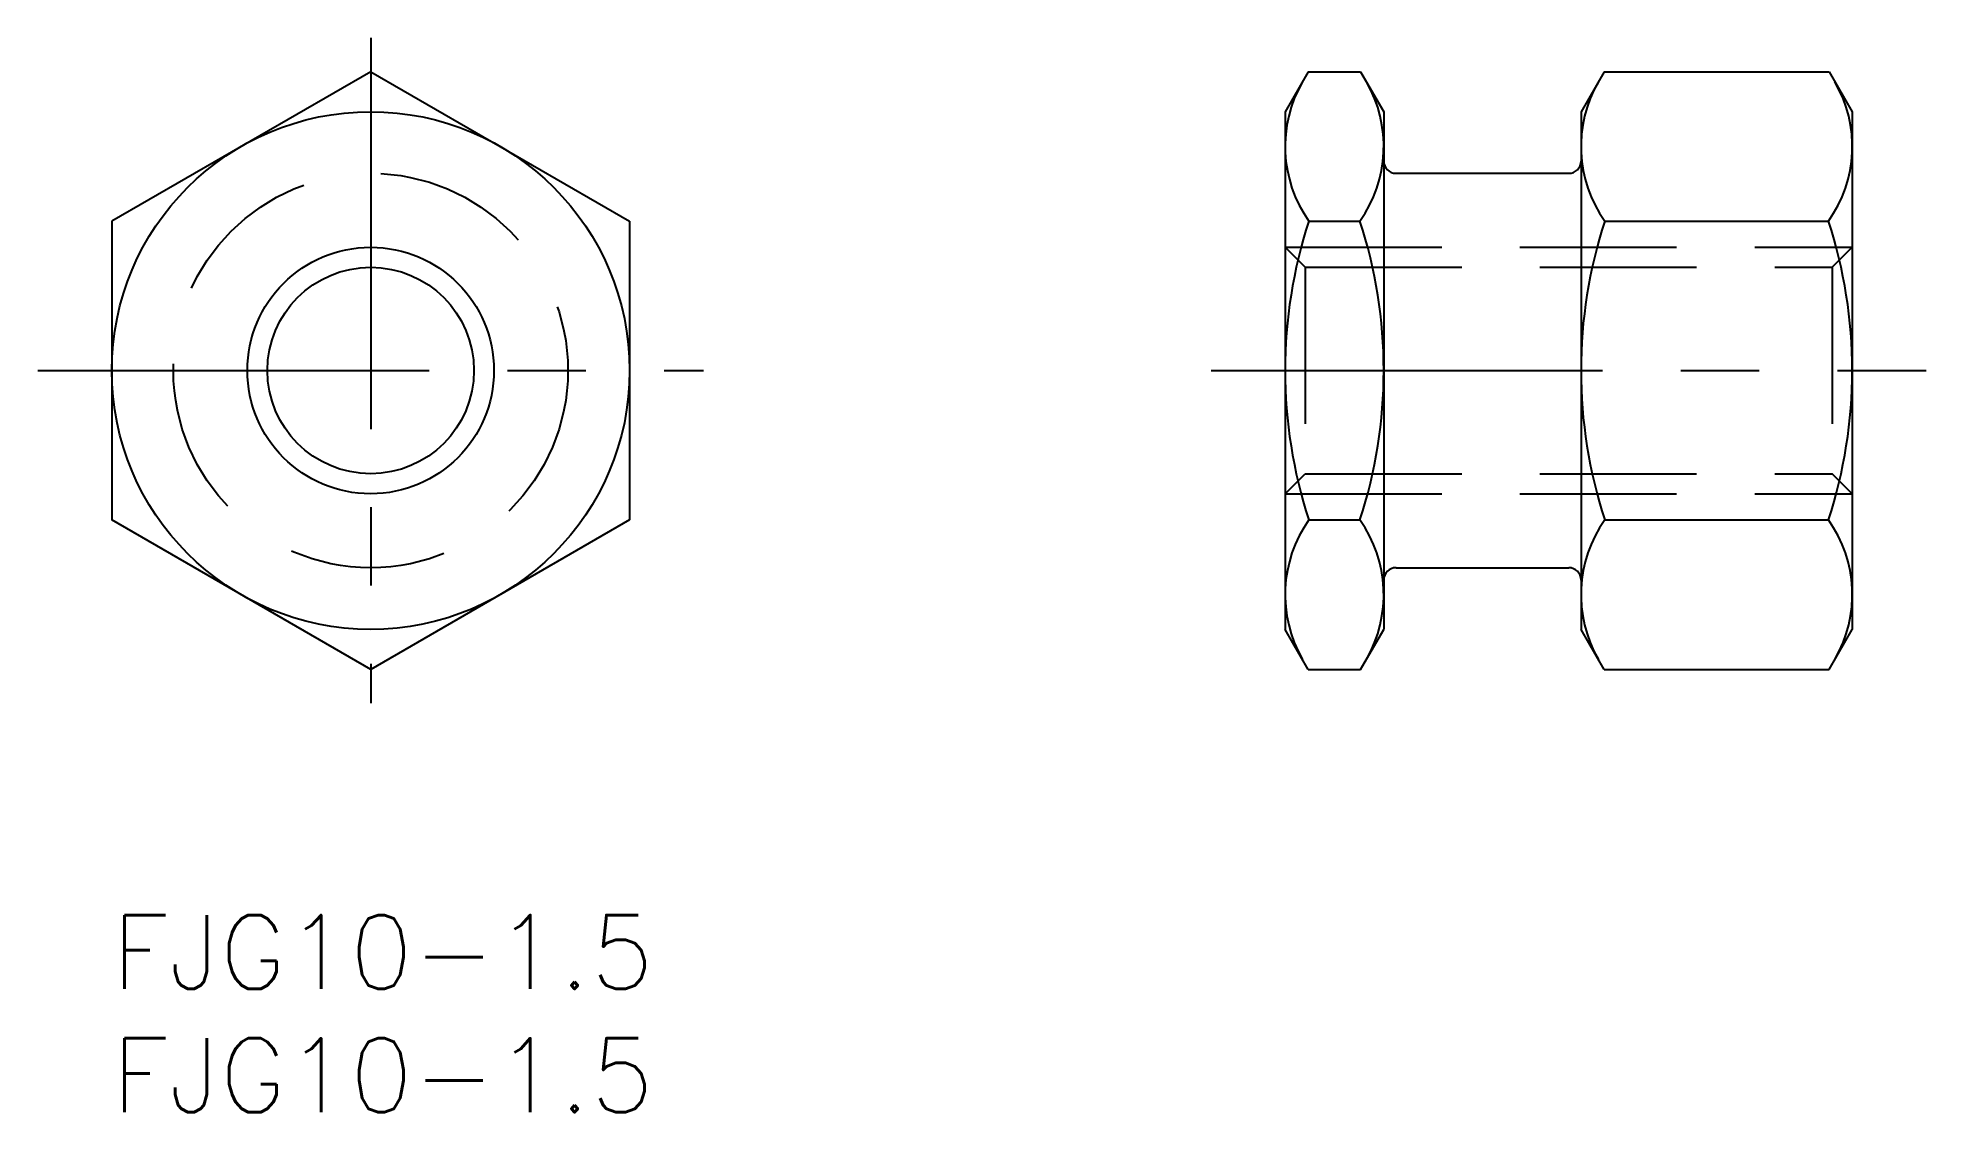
# Model space of a CAD drawing. Extents: x -3 to 73.6, y -8 to 35.6.
import ezdxf

# ---------------------------------------------------------------- set-up
doc = ezdxf.new("R2010")
doc.units = 0
doc.header["$LTSCALE"] = 0.5
doc.linetypes.add('CENTER', pattern=[50.8, 31.75, -6.35, 6.35, -6.35])
doc.linetypes.add('DASHED', pattern=[19.05, 12.7, -6.35])
for name, color, linetype in [('MSM_CENTER', 1, 'CENTER'), ('MSM_CONTINUOUS', 7, 'CONTINUOUS'), ('MSM_DASHED', 4, 'DASHED'), ('MSM_NARROW', 5, 'CONTINUOUS'), ('MSM_PART_NUMBER', 7, 'CONTINUOUS')]:
    doc.layers.add(name, color=color, linetype=linetype)
doc.styles.get("Standard").update_dxf_attribs({"font": 'txt.shx', "height": 3, "bigfont": 'bigfont.shx'})

# ---------------------------------------------------------------- blocks, each defined once
blk = doc.blocks.new('*U15')
at = {"layer": 'MSM_PART_NUMBER'}
blk.add_text('FJG10-1.5', height=3, dxfattribs=at).set_placement((0, -3))
blk = doc.blocks.new('*U16')
at = {"layer": 'MSM_PART_NUMBER'}
blk.add_text('FJG10-1.5', height=3, dxfattribs=at).set_placement((0, -8))

msp = doc.modelspace()

# ---------------------------------------------------------------- linework, layer by layer
at = {"layer": 'MSM_CENTER'}
for p, q in [((10.5, 35.591), (10.5, 8.591)), ((-3, 22.091), (24, 22.091)), ((44.582, 22.091), (73.582, 22.091))]:
    msp.add_line(p, q, dxfattribs=at)
at = {"layer": 'MSM_CONTINUOUS'}
for p, q in [((10.5, 34.215), (0, 28.153)), ((10.5, 34.215), (21, 28.153)), ((48.52, 34.215), (47.582, 32.591)), ((48.52, 34.215), (50.644, 34.215)), ((50.644, 34.215), (51.582, 32.591)), ((60.52, 34.215), (59.582, 32.591)), ((60.52, 34.215), (69.644, 34.215)), ((69.644, 34.215), (70.582, 32.591)), ((47.582, 32.591), (47.582, 11.591)), ((51.582, 32.591), (51.582, 11.591)), ((59.582, 32.591), (59.582, 11.591)), ((70.582, 32.591), (70.582, 11.591)), ((5.25, 31.184), (5.25, 31.184)), ((52.082, 30.091), (59.082, 30.091)), ((0, 28.153), (0, 16.029)), ((21, 28.153), (21, 16.029)), ((48.545, 28.153), (50.618, 28.153)), ((60.545, 28.153), (69.618, 28.153)), ((10.5, 9.967), (0, 16.029)), ((21, 16.029), (10.5, 9.967)), ((48.545, 16.029), (50.618, 16.029)), ((60.545, 16.029), (69.618, 16.029)), ((52.082, 14.091), (59.082, 14.091)), ((48.52, 9.967), (47.582, 11.591)), ((50.644, 9.967), (51.582, 11.591)), ((60.52, 9.967), (59.582, 11.591)), ((69.644, 9.967), (70.582, 11.591)), ((48.52, 9.967), (50.644, 9.967)), ((60.52, 9.967), (69.644, 9.967))]:
    msp.add_line(p, q, dxfattribs=at)
for radius in [10.5, 4.188]:
    msp.add_circle((10.5, 22.091), radius, dxfattribs=at)
for centre, radius, start, end in [((52.832, 31.184), 5.25, 150, 215.26439), ((46.332, 31.184), 5.25, 324.73561, 30), ((64.832, 31.184), 5.25, 150, 215.26439), ((65.332, 31.184), 5.25, 324.73561, 30), ((52.082, 30.591), 0.5, 180, 270), ((59.082, 30.591), 0.5, 270, 0), ((67.137, 22.091), 19.555, 161.94029, 198.05971), ((32.027, 22.091), 19.555, 341.94029, 18.05971), ((79.137, 22.091), 19.555, 161.94029, 198.05971), ((51.027, 22.091), 19.555, 341.94029, 18.05971), ((52.832, 12.998), 5.25, 144.7356, 210), ((46.332, 12.998), 5.25, 330, 35.26439), ((64.832, 12.998), 5.25, 144.7356, 210), ((65.332, 12.998), 5.25, 330, 35.26439), ((52.082, 13.591), 0.5, 90, 180), ((59.082, 13.591), 0.5, 0, 90)]:
    msp.add_arc(centre, radius, start, end, dxfattribs=at)
at = {"layer": 'MSM_DASHED'}
for p, q in [((47.582, 27.091), (70.582, 27.091)), ((47.582, 27.091), (48.394, 26.279)), ((70.582, 27.091), (69.77, 26.279)), ((48.394, 26.279), (69.77, 26.279)), ((48.394, 26.279), (48.394, 17.903)), ((69.77, 26.279), (69.77, 17.903)), ((47.582, 17.091), (48.394, 17.903)), ((48.394, 17.903), (69.77, 17.903)), ((70.582, 17.091), (69.77, 17.903)), ((47.582, 17.091), (70.582, 17.091))]:
    msp.add_line(p, q, dxfattribs=at)
msp.add_circle((10.5, 22.091), 8, dxfattribs=at)
at = {"layer": 'MSM_NARROW'}
msp.add_circle((10.5, 22.091), 5, dxfattribs=at)

# ---------------------------------------------------------------- block references
at = {"layer": 'MSM_CONTINUOUS'}
for name in ['*U15', '*U16']:
    msp.add_blockref(name, (0, 0), dxfattribs=at)

doc.saveas('drawing.dxf')
